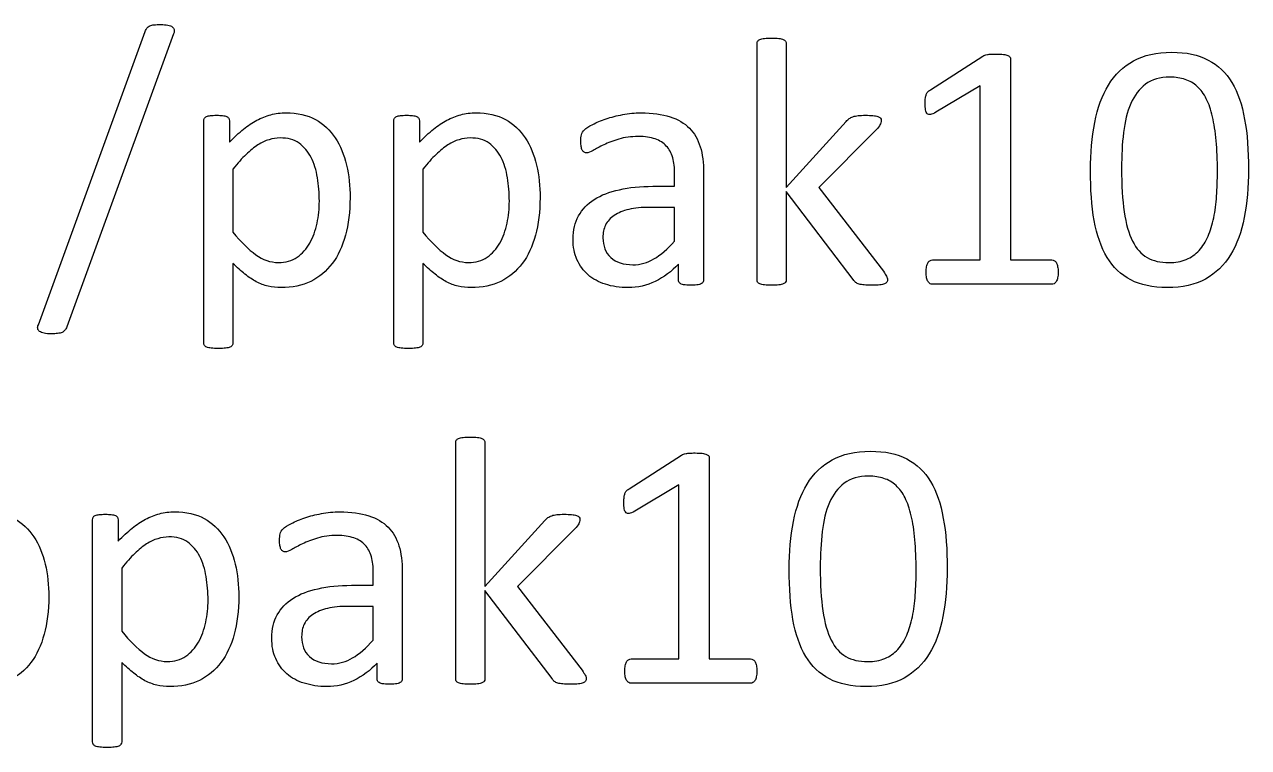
# Model space of a CAD drawing. Header units: millimetres. Extents: x 17.6 to 67.9, y 12.5 to 44.1.
# Drawn here: x 48.48 to 60.42, y 12.52 to 19.57 of the extents above; entities that cross this region are included whole.
import ezdxf

# ---------------------------------------------------------------- set-up
doc = ezdxf.new("R2010")
doc.units = ezdxf.units.MM
doc.layers.get('0').update_dxf_attribs({"linetype": 'CONTINUOUS'})

msp = doc.modelspace()

# ---------------------------------------------------------------- linework, layer by layer
at = {"color": 7}
for points in [[(48.617215, 16.640785), (49.659353, 19.498483)], [(49.936687, 19.477819), (48.894548, 16.620123)], [(55.628009, 17.078313), (55.628009, 19.379632)], [(55.91219, 19.379632), (55.91219, 17.977481), (56.497853, 18.621712)], [(57.317971, 18.930034), (57.83129, 19.25904)], [(58.1, 19.231339), (58.1, 17.272805), (58.503075, 17.272805)], [(57.338477, 17.27297), (57.803564, 17.27297), (57.803564, 18.967954), (57.372928, 18.711295)], [(50.231282, 16.463376), (50.231282, 18.628612)], [(50.481016, 18.628612), (50.481016, 18.420184)], [(52.084738, 16.463376), (52.084738, 18.628612)], [(52.334473, 18.628612), (52.334473, 18.420184)], [(56.790702, 18.540758), (56.229153, 17.979209), (56.859605, 17.161)], [(50.515465, 18.158355), (50.515465, 17.541686)], [(52.368922, 18.158355), (52.368922, 17.541686)], [(54.609937, 17.989546), (54.823533, 17.989546), (54.823533, 18.110124)], [(55.106036, 18.122152), (55.106042, 17.076596)], [(56.566788, 17.080033), (55.91219, 17.937862), (55.91219, 17.078313)], [(54.823543, 17.784563), (54.580664, 17.784563)], [(54.82353, 17.455564), (54.823543, 17.784563)], [(50.515463, 17.238521), (50.515463, 16.463376)], [(52.368919, 17.238521), (52.368919, 16.463376)], [(54.861429, 17.076596), (54.861429, 17.231626)], [(58.565093, 17.152224), (58.564908, 17.152388)], [(58.502916, 17.03527), (57.338477, 17.03527)], [(52.688851, 13.188269), (52.688851, 15.489585)], [(52.973032, 15.489585), (52.973032, 14.087434), (53.558695, 14.731665)], [(54.378834, 15.039989), (54.892152, 15.368996)], [(55.160866, 15.341559), (55.160866, 13.383028), (55.563943, 13.383028)], [(54.399342, 13.382928), (54.864427, 13.382928), (54.864427, 15.077909), (54.433791, 14.82125)], [(49.145577, 12.573358), (49.145577, 14.738597)], [(49.395312, 14.738597), (49.395312, 14.530169)], [(53.851517, 14.650711), (53.289968, 14.089162), (53.92042, 13.270953)], [(49.429761, 14.268337), (49.429761, 13.651668)], [(51.670776, 14.099528), (51.884372, 14.099528), (51.884372, 14.220107)], [(52.166875, 14.232132), (52.166881, 13.186581)], [(53.627629, 13.189991), (52.973032, 14.047818), (52.973032, 13.188269)], [(51.884382, 13.894545), (51.641505, 13.894545)], [(51.884372, 13.565546), (51.884382, 13.894545)], [(49.429758, 13.348503), (49.429758, 12.573358)], [(51.922268, 13.186581), (51.922268, 13.34161)], [(55.625961, 13.262474), (55.625747, 13.262373)], [(55.563755, 13.145255), (54.399316, 13.145255)]]:
    msp.add_lwpolyline(points, dxfattribs=at)
for points in [[(60.421806, 18.154908)], [(60.118607, 18.134236)], [(51.357779, 17.844853)], [(51.657513, 17.877579)], [(53.211236, 17.844853)], [(53.510969, 17.877579)], [(56.900954, 17.080041)], [(57.179502, 14.244218)], [(57.482648, 14.264893)], [(48.718352, 13.987564)], [(50.571808, 13.987564)], [(50.272075, 13.954835)], [(53.961769, 13.189994)]]:
    msp.add_lwpolyline(points, close=True, dxfattribs=at)
for points in [[(49.659353, 19.498483), (49.663939, 19.513406), (49.66968, 19.524889), (49.676577, 19.532934)], [(49.676577, 19.532934), (49.684621, 19.542124), (49.693808, 19.549012), (49.704139, 19.553598)], [(49.704139, 19.553598), (49.715622, 19.559349), (49.729976, 19.562797), (49.747203, 19.563944)], [(49.747203, 19.563944), (49.764418, 19.566237), (49.785088, 19.567383), (49.809213, 19.567383)], [(49.809213, 19.567383), (49.837922, 19.567383), (49.861464, 19.56509), (49.879838, 19.560504)], [(49.879838, 19.560504), (49.898213, 19.557064), (49.912567, 19.551896), (49.922902, 19.544999)], [(49.922902, 19.544999), (49.933238, 19.538103), (49.939553, 19.528915), (49.941846, 19.517438)], [(49.941846, 19.517438), (49.944139, 19.505955), (49.942419, 19.492749), (49.936687, 19.477819)], [(55.628009, 19.379632), (55.628009, 19.388822), (55.629729, 19.396857), (55.633168, 19.403736)], [(55.633168, 19.403736), (55.637754, 19.410633), (55.645216, 19.416374), (55.655552, 19.42096)], [(55.655552, 19.42096), (55.667035, 19.425546), (55.681964, 19.428995), (55.700338, 19.431305)], [(55.700338, 19.431305), (55.718711, 19.433598), (55.741677, 19.434745), (55.769238, 19.434745)], [(55.769238, 19.434745), (55.797947, 19.434745), (55.821489, 19.433598), (55.839863, 19.431305)], [(55.839863, 19.431305), (55.858238, 19.429012), (55.872592, 19.425564), (55.882927, 19.42096)], [(55.882927, 19.42096), (55.893263, 19.416374), (55.900725, 19.410633), (55.905311, 19.403736)], [(55.905311, 19.403736), (55.909897, 19.396839), (55.91219, 19.388804), (55.91219, 19.379632)], [(57.83129, 19.25904), (57.835876, 19.26248), (57.841617, 19.265355), (57.848514, 19.267666)], [(57.848514, 19.267666), (57.855411, 19.269959), (57.864027, 19.272252), (57.874364, 19.274545)], [(57.874364, 19.274545), (57.8847, 19.276838), (57.896758, 19.277985), (57.910538, 19.277985)], [(57.910538, 19.277985), (57.924313, 19.279043), (57.941539, 19.279572), (57.962213, 19.279572)], [(57.962213, 19.279572), (57.989774, 19.279572), (58.012741, 19.278426), (58.031113, 19.276133)], [(58.031113, 19.276133), (58.049488, 19.273839), (58.063842, 19.270391), (58.074177, 19.265787)], [(58.074177, 19.265787), (58.084513, 19.262348), (58.091401, 19.25718), (58.094841, 19.250283)], [(58.094841, 19.250283), (58.098281, 19.244532), (58.1, 19.238218), (58.1, 19.231339)], [(59.300431, 19.212551), (59.401488, 19.26882), (59.525511, 19.296955), (59.672501, 19.296955)], [(59.672501, 19.296955), (59.81375, 19.296955), (59.932031, 19.271691), (60.027344, 19.221163)], [(59.055831, 18.976563), (59.117843, 19.078767), (59.199376, 19.157429), (59.300431, 19.212551)], [(60.027344, 19.221163), (60.123808, 19.171784), (60.201323, 19.098289), (60.259889, 19.000677)], [(59.417557, 18.985173), (59.356694, 18.939238), (59.308463, 18.876077), (59.272864, 18.795692)], [(59.655269, 19.054073), (59.557657, 19.054073), (59.47842, 19.031106), (59.417557, 18.985173)], [(59.803406, 19.031689), (59.759768, 19.046612), (59.710389, 19.054073), (59.655269, 19.054073)], [(59.922262, 18.962789), (59.887812, 18.994943), (59.848193, 19.01791), (59.803406, 19.031689)], [(60.259889, 19.000677), (60.318456, 18.904216), (60.359796, 18.784786), (60.38391, 18.642389)], [(57.269711, 18.850815), (57.272004, 18.864591), (57.27488, 18.876075), (57.278337, 18.885266)], [(57.278337, 18.885266), (57.281776, 18.894456), (57.286371, 18.902491), (57.292122, 18.90937)], [(57.292122, 18.90937), (57.299018, 18.916267), (57.307635, 18.923155), (57.317971, 18.930034)], [(58.921473, 18.611383), (58.949032, 18.75378), (58.993818, 18.875507), (59.055831, 18.976563)], [(60.010112, 18.842211), (59.985996, 18.891591), (59.956713, 18.931784), (59.922262, 18.962789)], [(57.267859, 18.800862), (57.267859, 18.820384), (57.268477, 18.837035), (57.269711, 18.850815)], [(57.271299, 18.735404), (57.269006, 18.752637), (57.267859, 18.774456), (57.267859, 18.800862)], [(59.272864, 18.795692), (59.238412, 18.715306), (59.21487, 18.621141), (59.202239, 18.513196)], [(60.0704, 18.668234), (60.055478, 18.735987), (60.035382, 18.793979), (60.010112, 18.842211)], [(50.231282, 18.628612), (50.231282, 18.638949), (50.233001, 18.646983), (50.236441, 18.652716)], [(50.236441, 18.652716), (50.23988, 18.659613), (50.246768, 18.665354), (50.257105, 18.66994)], [(50.257105, 18.66994), (50.267441, 18.674526), (50.280647, 18.677402), (50.296724, 18.678566)], [(50.296724, 18.678566), (50.312793, 18.680859), (50.332314, 18.682005), (50.355289, 18.682005)], [(50.355289, 18.682005), (50.379405, 18.682005), (50.398927, 18.680859), (50.413855, 18.678566)], [(50.413855, 18.678566), (50.429924, 18.677331), (50.44313, 18.674456), (50.453473, 18.66994)], [(50.453473, 18.66994), (50.46381, 18.665354), (50.470698, 18.659613), (50.474137, 18.652716)], [(50.474137, 18.652716), (50.478723, 18.646966), (50.481016, 18.638931), (50.481016, 18.628612)], [(50.617097, 18.54593), (50.660736, 18.581531), (50.704373, 18.610814), (50.74801, 18.63378)], [(50.74801, 18.63378), (50.792797, 18.657896), (50.838157, 18.675696), (50.884091, 18.687181)], [(50.884091, 18.687181), (50.931174, 18.69981), (50.980554, 18.706125), (51.032231, 18.706125)], [(51.032231, 18.706125), (51.14477, 18.706125), (51.240658, 18.684305), (51.319894, 18.640667)], [(51.319894, 18.640667), (51.399131, 18.597028), (51.46344, 18.537314), (51.51282, 18.461523)], [(52.084738, 18.628612), (52.084738, 18.638949), (52.086458, 18.646983), (52.089897, 18.652716)], [(52.089897, 18.652716), (52.093337, 18.659613), (52.100225, 18.665354), (52.110561, 18.66994)], [(52.110561, 18.66994), (52.120898, 18.674526), (52.134103, 18.677402), (52.150177, 18.678566)], [(52.150177, 18.678566), (52.166246, 18.680859), (52.185769, 18.682005), (52.208746, 18.682005)], [(52.208746, 18.682005), (52.232861, 18.682005), (52.252383, 18.680859), (52.267311, 18.678566)], [(52.267311, 18.678566), (52.28338, 18.677331), (52.296586, 18.674456), (52.30693, 18.66994)], [(52.30693, 18.66994), (52.317266, 18.665354), (52.324154, 18.659613), (52.327594, 18.652716)], [(52.327594, 18.652716), (52.33218, 18.646966), (52.334473, 18.638931), (52.334473, 18.628612)], [(52.470553, 18.54593), (52.51419, 18.581531), (52.557828, 18.610814), (52.601467, 18.63378)], [(52.601467, 18.63378), (52.646252, 18.657896), (52.691612, 18.675696), (52.737547, 18.687181)], [(52.737547, 18.687181), (52.784631, 18.69981), (52.834011, 18.706125), (52.885687, 18.706125)], [(52.885687, 18.706125), (52.998225, 18.706125), (53.094113, 18.684305), (53.17335, 18.640667)], [(53.17335, 18.640667), (53.252588, 18.597028), (53.316896, 18.537314), (53.366276, 18.461523)], [(54.024277, 18.592407), (54.062174, 18.613078), (54.105812, 18.631452), (54.155193, 18.64753)], [(54.155193, 18.64753), (54.204571, 18.664763), (54.258543, 18.678544), (54.31711, 18.688871)], [(54.31711, 18.688871), (54.375676, 18.700354), (54.434817, 18.706096), (54.494531, 18.706096)], [(54.494531, 18.706096), (54.605923, 18.706096), (54.700663, 18.693464), (54.778752, 18.668199)], [(54.778752, 18.668199), (54.856841, 18.642935), (54.920001, 18.605613), (54.968231, 18.556233)], [(56.497853, 18.621712), (56.507043, 18.633195), (56.516804, 18.642382), (56.527137, 18.649274)], [(56.527137, 18.649274), (56.537474, 18.657317), (56.549531, 18.663632), (56.563311, 18.668218)], [(56.563311, 18.668218), (56.578233, 18.673968), (56.595459, 18.677417), (56.614987, 18.678563)], [(56.614987, 18.678563), (56.634509, 18.680856), (56.658051, 18.682003), (56.685612, 18.682003)], [(56.685612, 18.682003), (56.714321, 18.682003), (56.738436, 18.680856), (56.757957, 18.678563)], [(56.757957, 18.678563), (56.77748, 18.677328), (56.792983, 18.674453), (56.804465, 18.669938)], [(56.804465, 18.669938), (56.817095, 18.666498), (56.825711, 18.66133), (56.830315, 18.654433)], [(56.838941, 18.63033), (56.838941, 18.616554), (56.834919, 18.602773), (56.826876, 18.588988)], [(56.830315, 18.654433), (56.836065, 18.648683), (56.838941, 18.640648), (56.838941, 18.63033)], [(57.288523, 18.69751), (57.28048, 18.705553), (57.274738, 18.718185), (57.271299, 18.735404)], [(57.31953, 18.690631), (57.3069, 18.688338), (57.296565, 18.690631), (57.288523, 18.69751)], [(57.372928, 18.711295), (57.351109, 18.699812), (57.333309, 18.692924), (57.31953, 18.690631)], [(60.106574, 18.433966), (60.098531, 18.52239), (60.086473, 18.600479), (60.0704, 18.668234)], [(60.38391, 18.642389), (60.409174, 18.501141), (60.421806, 18.338647), (60.421806, 18.154908)], [(50.481016, 18.420184), (50.5281, 18.468416), (50.57346, 18.510331), (50.617097, 18.54593)], [(52.334473, 18.420184), (52.381555, 18.468416), (52.426915, 18.510331), (52.470553, 18.54593)], [(53.914035, 18.4925), (53.918622, 18.509733), (53.928383, 18.52581), (53.943319, 18.540731)], [(53.943319, 18.540731), (53.959389, 18.555654), (53.986374, 18.572879), (54.024277, 18.592407)], [(54.968231, 18.556233), (55.016462, 18.508001), (55.051488, 18.447712), (55.073307, 18.375367)], [(56.826876, 18.588988), (56.819979, 18.575212), (56.807921, 18.559136), (56.790702, 18.540758)], [(58.880132, 18.144573), (58.880132, 18.314531), (58.893913, 18.470134), (58.921473, 18.611383)], [(59.202239, 18.513196), (59.189609, 18.405249), (59.183294, 18.289265), (59.183294, 18.165242)], [(50.758342, 18.39262), (50.721595, 18.369654), (50.683125, 18.338649), (50.642933, 18.299603)], [(50.866864, 18.444298), (50.831265, 18.433962), (50.795091, 18.416736), (50.758342, 18.39262)], [(50.975382, 18.461523), (50.938635, 18.461523), (50.902462, 18.455781), (50.866864, 18.444298)], [(51.159696, 18.409844), (51.110316, 18.444297), (51.048878, 18.461523), (50.975382, 18.461523)], [(51.276828, 18.272041), (51.248118, 18.32946), (51.209075, 18.375394), (51.159696, 18.409844)], [(51.51282, 18.461523), (51.563348, 18.38573), (51.600095, 18.297307), (51.623061, 18.196252)], [(52.611799, 18.39262), (52.575052, 18.369654), (52.536581, 18.338649), (52.496387, 18.299603)], [(52.72032, 18.444298), (52.68472, 18.433962), (52.648546, 18.416736), (52.611799, 18.39262)], [(52.828839, 18.461523), (52.792092, 18.461523), (52.755919, 18.455781), (52.72032, 18.444298)], [(53.01315, 18.409844), (52.963772, 18.444297), (52.902335, 18.461523), (52.828839, 18.461523)], [(53.130284, 18.272041), (53.101575, 18.32946), (53.06253, 18.375394), (53.01315, 18.409844)], [(53.366276, 18.461523), (53.416803, 18.38573), (53.45355, 18.297307), (53.476518, 18.196252)], [(53.908876, 18.42532), (53.908876, 18.454029), (53.910596, 18.476422), (53.914035, 18.4925)], [(53.912316, 18.377089), (53.910023, 18.392011), (53.908876, 18.408088), (53.908876, 18.42532)], [(54.132796, 18.394321), (54.091455, 18.374799), (54.056431, 18.356424), (54.027722, 18.339198)], [(54.279211, 18.449442), (54.224089, 18.433373), (54.175284, 18.414999), (54.132796, 18.394321)], [(54.468692, 18.475292), (54.398641, 18.475292), (54.335481, 18.466675), (54.279211, 18.449442)], [(54.634057, 18.451188), (54.58927, 18.467257), (54.534148, 18.475292), (54.468692, 18.475292)], [(54.742575, 18.382285), (54.715015, 18.413293), (54.678842, 18.43626), (54.634057, 18.451188)], [(60.118639, 18.134244), (60.118639, 18.245635), (60.114617, 18.345543), (60.106574, 18.433966)], [(50.642933, 18.299603), (50.60274, 18.261708), (50.56025, 18.214625), (50.515465, 18.158355)], [(51.338841, 18.073951), (51.327358, 18.148593), (51.306687, 18.214623), (51.276828, 18.272041)], [(52.496387, 18.299603), (52.456195, 18.261708), (52.413707, 18.214625), (52.368922, 18.158355)], [(53.192297, 18.073951), (53.180814, 18.148593), (53.160143, 18.214623), (53.130284, 18.272041)], [(53.922661, 18.342638), (53.918075, 18.351827), (53.914626, 18.363311), (53.912316, 18.377089)], [(53.941605, 18.321974), (53.934708, 18.32656), (53.928393, 18.333448), (53.922661, 18.342638)], [(53.965709, 18.315094), (53.956519, 18.315094), (53.948484, 18.317388), (53.941605, 18.321974)], [(54.027722, 18.339198), (54.000161, 18.323129), (53.97949, 18.315094), (53.965709, 18.315094)], [(54.804589, 18.268599), (54.791959, 18.314533), (54.771288, 18.352428), (54.742575, 18.382285)], [(55.073307, 18.375367), (55.095127, 18.303019), (55.106036, 18.218614), (55.106036, 18.122152)], [(51.623061, 18.196252), (51.646029, 18.096343), (51.657513, 17.990119), (51.657513, 17.877579)], [(53.476518, 18.196252), (53.499485, 18.096343), (53.510969, 17.990119), (53.510969, 17.877579)], [(54.823533, 18.110124), (54.823533, 18.169839), (54.817218, 18.222664), (54.804589, 18.268599)], [(59.183294, 18.165242), (59.183294, 17.99873), (59.191902, 17.856907), (59.209118, 17.739774)], [(60.421806, 18.154908), (60.421806, 17.983803), (60.408026, 17.827627), (60.380465, 17.686378)], [(51.357785, 17.84485), (51.357785, 17.924088), (51.35147, 18.000455), (51.338841, 18.073951)], [(53.211241, 17.84485), (53.211241, 17.924088), (53.204927, 18.000455), (53.192297, 18.073951)], [(58.916303, 17.655372), (58.892189, 17.797769), (58.880132, 17.960836), (58.880132, 18.144573)], [(60.110008, 17.894801), (60.115741, 17.971742), (60.118607, 18.051554), (60.118607, 18.134236)], [(54.039776, 17.862078), (54.10638, 17.904566), (54.187914, 17.936146), (54.284378, 17.956817)], [(54.284378, 17.956817), (54.38084, 17.978636), (54.48936, 17.989546), (54.609937, 17.989546)], [(51.335396, 17.629535), (51.350318, 17.700733), (51.357779, 17.772505), (51.357779, 17.844853)], [(51.657507, 17.877579), (51.657507, 17.742072), (51.642579, 17.620346), (51.612721, 17.512402)], [(53.188852, 17.629535), (53.203775, 17.700733), (53.211236, 17.772505), (53.211236, 17.844853)], [(53.510964, 17.877579), (53.510964, 17.742072), (53.496035, 17.620346), (53.466178, 17.512402)], [(53.886468, 17.70188), (53.922069, 17.766188), (53.973172, 17.819587), (54.039776, 17.862078)], [(60.082447, 17.682928), (60.096222, 17.748386), (60.10541, 17.81901), (60.110008, 17.894801)], [(53.83307, 17.474505), (53.83307, 17.561781), (53.85087, 17.637572), (53.886468, 17.70188)], [(54.234433, 17.70533), (54.196537, 17.680068), (54.168402, 17.649062), (54.150028, 17.612314)], [(54.377405, 17.763899), (54.319987, 17.751269), (54.27233, 17.731746), (54.234433, 17.70533)], [(54.580664, 17.784563), (54.502576, 17.784563), (54.434824, 17.777675), (54.377405, 17.763899)], [(59.209118, 17.739774), (59.226351, 17.623789), (59.253338, 17.529049), (59.290078, 17.455553)], [(60.027326, 17.503784), (60.050293, 17.557757), (60.068667, 17.617472), (60.082447, 17.682928)], [(60.380465, 17.686378), (60.354053, 17.54513), (60.309267, 17.423403), (60.246107, 17.321198)], [(51.26477, 17.436609), (51.296924, 17.494027), (51.320466, 17.558336), (51.335396, 17.629535)], [(53.118227, 17.436609), (53.150381, 17.494027), (53.173923, 17.558336), (53.188852, 17.629535)], [(54.150028, 17.612314), (54.132795, 17.576715), (54.124178, 17.535374), (54.124178, 17.48829)], [(59.042049, 17.297084), (58.983483, 17.394694), (58.941568, 17.514123), (58.916303, 17.655372)], [(50.515465, 17.541686), (50.593553, 17.44637), (50.667622, 17.373449), (50.737673, 17.322923)], [(51.140747, 17.298806), (51.192424, 17.333257), (51.233765, 17.379191), (51.26477, 17.436609)], [(51.612721, 17.512402), (51.584012, 17.404455), (51.540949, 17.312586), (51.483531, 17.236793)], [(52.368922, 17.541686), (52.447009, 17.44637), (52.521078, 17.373449), (52.591129, 17.322923)], [(52.994204, 17.298806), (53.04588, 17.333257), (53.087221, 17.379191), (53.118227, 17.436609)], [(53.466178, 17.512402), (53.437469, 17.404455), (53.394405, 17.312586), (53.336987, 17.236793)], [(53.870967, 17.274689), (53.845702, 17.333256), (53.83307, 17.399861), (53.83307, 17.474505)], [(54.124178, 17.48829), (54.124178, 17.407906), (54.149442, 17.343598), (54.199971, 17.295366)], [(54.621992, 17.281587), (54.686301, 17.319482), (54.753481, 17.377475), (54.82353, 17.455564)], [(59.290078, 17.455553), (59.327973, 17.382059), (59.37563, 17.32866), (59.433048, 17.295356)], [(59.939476, 17.364259), (59.975075, 17.403302), (60.004358, 17.449811), (60.027326, 17.503784)], [(50.737673, 17.322923), (50.807722, 17.272394), (50.881217, 17.24713), (50.958158, 17.24713)], [(52.591129, 17.322923), (52.661179, 17.272394), (52.734674, 17.24713), (52.811615, 17.24713)], [(59.81373, 17.276409), (59.86311, 17.29708), (59.905026, 17.326363), (59.939476, 17.364259)], [(60.246107, 17.321198), (60.184096, 17.220143), (60.102563, 17.14148), (60.001508, 17.085211)], [(50.632594, 17.133444), (50.595846, 17.163303), (50.556803, 17.198329), (50.515463, 17.238521)], [(50.958158, 17.24713), (51.029356, 17.24713), (51.090219, 17.264356), (51.140747, 17.298806)], [(51.483531, 17.236793), (51.427261, 17.162151), (51.357211, 17.104158), (51.27338, 17.062816)], [(52.48605, 17.133444), (52.449303, 17.163303), (52.410259, 17.198329), (52.368919, 17.238521)], [(52.811615, 17.24713), (52.882812, 17.24713), (52.943675, 17.264356), (52.994204, 17.298806)], [(53.336987, 17.236793), (53.280717, 17.162151), (53.210667, 17.104158), (53.126837, 17.062816)], [(53.979485, 17.126552), (53.933552, 17.166744), (53.897379, 17.216123), (53.870967, 17.274689)], [(54.199971, 17.295366), (54.251646, 17.248283), (54.323418, 17.224741), (54.415289, 17.224741)], [(54.415289, 17.224741), (54.489931, 17.224741), (54.558832, 17.24369), (54.621992, 17.281587)], [(54.861429, 17.231626), (54.793676, 17.15928), (54.717885, 17.10301), (54.634054, 17.062816)], [(57.276485, 17.152388), (57.276485, 17.173059), (57.278205, 17.190859), (57.281644, 17.205787)], [(57.281644, 17.205787), (57.285084, 17.220709), (57.289105, 17.232767), (57.293709, 17.24196)], [(57.293709, 17.24196), (57.299442, 17.252297), (57.305756, 17.259758), (57.312653, 17.264344)], [(57.312653, 17.264344), (57.320697, 17.270094), (57.329304, 17.27297), (57.338477, 17.27297)], [(58.503075, 17.272805), (58.512264, 17.272805), (58.520881, 17.26993), (58.528924, 17.26418)], [(58.528924, 17.26418), (58.536968, 17.259594), (58.543282, 17.252133), (58.547868, 17.241796)], [(58.547868, 17.241796), (58.553619, 17.232606), (58.55764, 17.220548), (58.559933, 17.205622)], [(58.559933, 17.205622), (58.563373, 17.1907), (58.565093, 17.172901), (58.565093, 17.152224)], [(59.272872, 17.076596), (59.177557, 17.127124), (59.100616, 17.20062), (59.042049, 17.297084)], [(59.433048, 17.295356), (59.491614, 17.262054), (59.562239, 17.245403), (59.644921, 17.245403)], [(59.644921, 17.245403), (59.709231, 17.245403), (59.7655, 17.255738), (59.81373, 17.276409)], [(50.742838, 17.059377), (50.70609, 17.078898), (50.669342, 17.103587), (50.632594, 17.133444)], [(52.596294, 17.059377), (52.559547, 17.078898), (52.522799, 17.103587), (52.48605, 17.133444)], [(54.148295, 17.035255), (54.082839, 17.055926), (54.026569, 17.086358), (53.979485, 17.126552)], [(54.873494, 17.045592), (54.865451, 17.052489), (54.861429, 17.062823), (54.861429, 17.076596)], [(55.106042, 17.076596), (55.106042, 17.06282), (55.101447, 17.052485), (55.092257, 17.045592)], [(55.633168, 17.054209), (55.629729, 17.061106), (55.628009, 17.069141), (55.628009, 17.078313)], [(55.91219, 17.078313), (55.91219, 17.069123), (55.909897, 17.061089), (55.905311, 17.054209)], [(56.589171, 17.052474), (56.581128, 17.060517), (56.573667, 17.069703), (56.566788, 17.080033)], [(56.859605, 17.161), (56.874527, 17.141478), (56.884862, 17.1254), (56.890608, 17.112767)], [(56.890608, 17.112767), (56.897505, 17.101284), (56.900954, 17.090375), (56.900954, 17.080041)], [(56.90093, 17.080043), (56.90093, 17.070853), (56.898637, 17.062819), (56.894051, 17.05594)], [(57.281644, 17.097268), (57.278205, 17.11219), (57.276485, 17.130564), (57.276485, 17.152388)], [(57.295429, 17.061094), (57.289679, 17.070284), (57.285084, 17.082342), (57.281644, 17.097268)], [(58.559748, 17.097268), (58.556309, 17.082345), (58.551714, 17.070287), (58.545963, 17.061094)], [(58.564908, 17.152388), (58.564908, 17.130569), (58.563188, 17.112195), (58.559748, 17.097268)], [(59.627715, 17.002528), (59.487615, 17.002528), (59.369334, 17.027217), (59.272872, 17.076596)], [(60.001508, 17.085211), (59.900451, 17.030089), (59.775854, 17.002528), (59.627715, 17.002528)], [(50.858249, 17.016313), (50.819203, 17.025503), (50.780733, 17.039857), (50.742838, 17.059377)], [(50.985717, 17.002528), (50.939782, 17.002528), (50.897292, 17.007123), (50.858249, 17.016313)], [(51.27338, 17.062816), (51.189549, 17.022624), (51.093662, 17.002528), (50.985717, 17.002528)], [(52.711703, 17.016313), (52.672659, 17.025503), (52.634189, 17.039857), (52.596294, 17.059377)], [(52.839171, 17.002528), (52.793237, 17.002528), (52.750748, 17.007123), (52.711703, 17.016313)], [(53.126837, 17.062816), (53.043006, 17.022624), (52.947117, 17.002528), (52.839171, 17.002528)], [(54.370505, 17.002528), (54.288971, 17.002528), (54.214901, 17.013437), (54.148295, 17.035255)], [(54.634054, 17.062816), (54.551372, 17.022624), (54.463522, 17.002528), (54.370505, 17.002528)], [(54.91139, 17.030087), (54.894157, 17.033527), (54.881525, 17.038695), (54.873494, 17.045592)], [(54.983738, 17.024928), (54.953881, 17.024928), (54.929765, 17.026648), (54.91139, 17.030087)], [(55.05436, 17.030087), (55.038291, 17.026648), (55.014751, 17.024928), (54.983738, 17.024928)], [(55.092257, 17.045592), (55.083067, 17.038695), (55.070435, 17.033527), (55.05436, 17.030087)], [(55.655552, 17.038705), (55.645216, 17.043291), (55.637754, 17.048459), (55.633168, 17.054209)], [(55.700338, 17.02836), (55.681964, 17.030653), (55.667035, 17.034101), (55.655552, 17.038705)], [(55.769238, 17.02492), (55.741677, 17.02492), (55.718711, 17.026067), (55.700338, 17.02836)], [(55.839863, 17.02836), (55.821489, 17.026067), (55.797947, 17.02492), (55.769238, 17.02492)], [(55.882927, 17.038705), (55.872591, 17.034119), (55.858236, 17.03067), (55.839863, 17.02836)], [(55.905311, 17.054209), (55.900725, 17.048459), (55.893263, 17.043291), (55.882927, 17.038705)], [(56.623623, 17.035249), (56.609847, 17.039835), (56.598363, 17.045577), (56.589171, 17.052474)], [(56.673576, 17.02837), (56.654055, 17.029605), (56.637404, 17.031898), (56.623623, 17.035249)], [(56.751091, 17.024931), (56.720085, 17.024931), (56.694247, 17.026077), (56.673576, 17.02837)], [(56.825161, 17.02837), (56.805638, 17.026077), (56.780948, 17.024931), (56.751091, 17.024931)], [(56.869947, 17.038715), (56.859611, 17.034129), (56.844682, 17.030681), (56.825161, 17.02837)], [(56.894051, 17.05594), (56.889465, 17.049043), (56.88143, 17.043301), (56.869947, 17.038715)], [(57.316093, 17.04043), (57.309196, 17.045016), (57.302308, 17.051904), (57.295429, 17.061094)], [(57.338477, 17.03527), (57.330433, 17.03527), (57.322972, 17.03699), (57.316093, 17.04043)], [(58.5253, 17.04043), (58.518403, 17.03699), (58.510941, 17.03527), (58.502916, 17.03527)], [(58.545963, 17.061094), (58.540213, 17.051904), (58.533325, 17.045016), (58.5253, 17.04043)], [(48.610336, 16.602888), (48.608043, 16.613225), (48.610336, 16.625857), (48.617215, 16.640785)], [(48.62928, 16.575327), (48.618943, 16.582224), (48.612629, 16.591411), (48.610336, 16.602888)], [(48.894548, 16.620123), (48.889962, 16.605201), (48.883648, 16.593717), (48.875604, 16.585672)], [(48.672343, 16.558102), (48.653969, 16.561542), (48.639614, 16.567283), (48.62928, 16.575327)], [(48.744691, 16.551223), (48.715982, 16.551223), (48.691866, 16.553516), (48.672343, 16.558102)], [(48.804979, 16.554663), (48.78891, 16.55237), (48.768814, 16.551223), (48.744691, 16.551223)], [(48.848043, 16.565008), (48.83656, 16.560422), (48.822205, 16.556974), (48.804979, 16.554663)], [(48.875604, 16.585672), (48.868707, 16.576482), (48.85952, 16.569594), (48.848043, 16.565008)], [(50.236441, 16.439273), (50.233001, 16.44617), (50.231282, 16.454204), (50.231282, 16.463376)], [(50.258825, 16.422048), (50.248488, 16.426634), (50.241027, 16.432376), (50.236441, 16.439273)], [(50.303611, 16.411703), (50.285236, 16.413996), (50.270308, 16.417445), (50.258825, 16.422048)], [(50.372511, 16.408264), (50.34495, 16.408264), (50.321983, 16.40941), (50.303611, 16.411703)], [(50.443136, 16.411703), (50.424762, 16.40941), (50.40122, 16.408264), (50.372511, 16.408264)], [(50.4862, 16.422048), (50.475863, 16.417462), (50.461509, 16.414014), (50.443136, 16.411703)], [(50.508583, 16.439273), (50.503997, 16.432376), (50.496536, 16.426634), (50.4862, 16.422048)], [(50.515463, 16.463376), (50.515463, 16.454186), (50.513169, 16.446152), (50.508583, 16.439273)], [(52.089897, 16.439273), (52.086458, 16.44617), (52.084738, 16.454204), (52.084738, 16.463376)], [(52.112281, 16.422048), (52.101945, 16.426634), (52.094484, 16.432376), (52.089897, 16.439273)], [(52.157067, 16.411703), (52.138693, 16.413996), (52.123764, 16.417445), (52.112281, 16.422048)], [(52.225967, 16.408264), (52.198407, 16.408264), (52.17544, 16.40941), (52.157067, 16.411703)], [(52.296593, 16.411703), (52.278218, 16.40941), (52.254676, 16.408264), (52.225967, 16.408264)], [(52.339656, 16.422048), (52.32932, 16.417462), (52.314965, 16.414014), (52.296593, 16.411703)], [(52.36204, 16.439273), (52.357454, 16.432376), (52.349993, 16.426634), (52.339656, 16.422048)], [(52.368919, 16.463376), (52.368919, 16.454186), (52.366626, 16.446152), (52.36204, 16.439273)], [(52.69401, 15.513689), (52.698596, 15.520586), (52.706057, 15.526327), (52.716394, 15.530913)], [(52.716394, 15.530913), (52.727877, 15.535499), (52.742805, 15.538948), (52.76118, 15.541258)], [(52.76118, 15.541258), (52.779552, 15.543551), (52.802519, 15.544698), (52.83008, 15.544698)], [(52.83008, 15.544698), (52.858789, 15.544698), (52.882331, 15.543551), (52.900705, 15.541258)], [(52.900705, 15.541258), (52.91908, 15.538965), (52.933434, 15.535517), (52.943769, 15.530913)], [(52.943769, 15.530913), (52.954105, 15.526327), (52.961566, 15.520586), (52.966152, 15.513689)], [(52.688851, 15.489585), (52.688851, 15.498775), (52.69057, 15.50681), (52.69401, 15.513689)], [(52.966152, 15.513689), (52.970739, 15.506792), (52.973032, 15.498757), (52.973032, 15.489585)], [(56.361272, 15.322535), (56.462329, 15.378805), (56.586353, 15.40694), (56.733343, 15.40694)], [(56.733343, 15.40694), (56.874591, 15.40694), (56.992873, 15.381676), (57.088186, 15.331147)], [(54.892152, 15.368996), (54.896738, 15.372436), (54.90248, 15.375311), (54.909377, 15.377622)], [(54.909377, 15.377622), (54.916274, 15.379915), (54.92489, 15.382208), (54.935227, 15.384501)], [(54.935227, 15.384501), (54.945563, 15.386794), (54.957621, 15.38794), (54.9714, 15.38794)], [(54.9714, 15.38794), (54.985176, 15.389175), (55.002402, 15.389792), (55.023076, 15.389792)], [(55.023076, 15.389792), (55.050637, 15.389792), (55.073604, 15.388646), (55.091979, 15.386353)], [(55.091979, 15.386353), (55.110352, 15.38406), (55.124706, 15.380611), (55.135043, 15.376008)], [(55.135043, 15.376008), (55.145379, 15.372568), (55.152267, 15.3674), (55.155706, 15.360503)], [(55.155706, 15.360503), (55.159146, 15.354753), (55.160866, 15.348438), (55.160866, 15.341559)], [(56.116673, 15.086545), (56.178684, 15.18875), (56.260218, 15.267414), (56.361272, 15.322535)], [(57.088186, 15.331147), (57.18465, 15.281767), (57.262165, 15.208272), (57.320731, 15.110662)], [(55.982312, 14.721368), (56.009873, 14.863765), (56.05466, 14.985491), (56.116673, 15.086545)], [(56.478398, 15.095155), (56.417535, 15.049222), (56.369304, 14.986062), (56.333706, 14.905676)], [(56.71611, 15.164058), (56.618499, 15.164058), (56.539261, 15.14109), (56.478398, 15.095155)], [(56.864248, 15.141674), (56.820609, 15.156597), (56.77123, 15.164058), (56.71611, 15.164058)], [(56.983104, 15.072771), (56.948654, 15.104925), (56.909035, 15.127893), (56.864248, 15.141674)], [(57.070954, 14.952193), (57.046838, 15.001573), (57.017555, 15.041766), (56.983104, 15.072771)], [(57.320731, 15.110662), (57.379297, 15.014199), (57.420638, 14.894768), (57.444752, 14.752371)], [(54.328722, 14.91082), (54.328722, 14.930341), (54.32934, 14.946992), (54.330574, 14.960773)], [(54.330574, 14.960773), (54.332867, 14.974549), (54.335742, 14.986032), (54.3392, 14.995222)], [(54.3392, 14.995222), (54.342639, 15.004412), (54.347234, 15.012446), (54.352984, 15.019325)], [(54.352984, 15.019325), (54.359881, 15.026222), (54.368498, 15.03311), (54.378834, 15.039989)], [(57.131242, 14.778216), (57.116319, 14.84597), (57.096223, 14.903963), (57.070954, 14.952193)], [(49.798386, 14.797163), (49.84547, 14.809792), (49.89485, 14.816107), (49.946526, 14.816107)], [(49.946526, 14.816107), (50.059066, 14.816107), (50.154954, 14.794288), (50.234189, 14.750649)], [(51.377949, 14.798851), (51.436517, 14.810334), (51.495658, 14.816075), (51.555373, 14.816075)], [(51.555373, 14.816075), (51.666763, 14.816075), (51.761502, 14.803443), (51.839591, 14.778179)], [(54.332162, 14.845362), (54.329869, 14.862595), (54.328722, 14.884414), (54.328722, 14.91082)], [(54.349386, 14.807466), (54.341343, 14.815509), (54.335601, 14.828141), (54.332162, 14.845362)], [(54.380393, 14.800586), (54.367763, 14.798293), (54.357428, 14.800586), (54.349386, 14.807466)], [(54.433791, 14.82125), (54.411973, 14.809767), (54.394174, 14.80288), (54.380393, 14.800586)], [(56.333706, 14.905676), (56.299253, 14.825291), (56.275712, 14.731125), (56.26308, 14.623178)], [(48.380735, 14.750649), (48.459971, 14.707012), (48.524279, 14.647297), (48.573659, 14.571505)], [(49.145577, 14.738597), (49.145577, 14.748934), (49.147297, 14.756968), (49.150736, 14.762701)], [(49.150736, 14.762701), (49.154176, 14.769598), (49.161064, 14.775339), (49.1714, 14.779925)], [(49.1714, 14.779925), (49.181737, 14.784511), (49.194943, 14.787386), (49.211019, 14.788551)], [(49.211019, 14.788551), (49.227088, 14.790844), (49.24661, 14.79199), (49.269585, 14.79199)], [(49.269585, 14.79199), (49.293701, 14.79199), (49.313222, 14.790844), (49.32815, 14.788551)], [(49.32815, 14.788551), (49.344219, 14.787316), (49.357425, 14.784441), (49.367769, 14.779925)], [(49.367769, 14.779925), (49.378105, 14.775339), (49.384993, 14.769598), (49.388433, 14.762701)], [(49.388433, 14.762701), (49.393019, 14.75695), (49.395312, 14.748916), (49.395312, 14.738597)], [(49.531392, 14.655915), (49.575031, 14.691514), (49.618669, 14.720797), (49.662306, 14.743765)], [(49.662306, 14.743765), (49.707093, 14.76788), (49.752453, 14.78568), (49.798386, 14.797163)], [(50.234189, 14.750649), (50.313427, 14.707012), (50.377735, 14.647297), (50.427116, 14.571505)], [(51.004159, 14.650711), (51.020228, 14.665633), (51.047214, 14.682859), (51.085118, 14.702389)], [(51.085118, 14.702389), (51.123014, 14.723058), (51.166652, 14.741432), (51.216032, 14.75751)], [(51.216032, 14.75751), (51.26541, 14.774743), (51.319382, 14.788523), (51.377949, 14.798851)], [(51.839591, 14.778179), (51.91768, 14.752915), (51.980841, 14.715593), (52.029072, 14.666213)], [(53.558695, 14.731665), (53.567885, 14.743148), (53.577646, 14.752335), (53.587979, 14.759227)], [(53.587979, 14.759227), (53.598315, 14.76727), (53.610373, 14.773585), (53.624153, 14.778171)], [(53.624153, 14.778171), (53.639075, 14.783921), (53.6563, 14.78737), (53.675828, 14.788516)], [(53.675828, 14.788516), (53.695351, 14.790809), (53.718893, 14.791956), (53.746454, 14.791956)], [(53.746454, 14.791956), (53.775163, 14.791956), (53.799278, 14.790809), (53.818799, 14.788516)], [(53.818799, 14.788516), (53.838321, 14.787281), (53.853824, 14.784406), (53.865307, 14.779891)], [(53.887691, 14.698941), (53.880794, 14.685166), (53.868736, 14.669089), (53.851517, 14.650711)], [(53.865307, 14.779891), (53.877937, 14.776451), (53.886553, 14.771283), (53.891157, 14.764386)], [(53.899756, 14.740283), (53.899756, 14.726507), (53.895734, 14.712726), (53.887691, 14.698941)], [(53.891157, 14.764386), (53.89689, 14.758636), (53.899756, 14.750601), (53.899756, 14.740283)], [(55.940974, 14.254558), (55.940974, 14.424516), (55.954753, 14.580119), (55.982312, 14.721368)], [(57.167416, 14.543951), (57.159372, 14.632375), (57.147314, 14.710463), (57.131242, 14.778216)], [(57.444752, 14.752371), (57.470016, 14.611123), (57.482648, 14.44863), (57.482648, 14.264893)], [(48.573659, 14.571505), (48.624187, 14.495714), (48.660935, 14.40729), (48.683903, 14.306234)], [(49.395312, 14.530169), (49.442395, 14.578401), (49.487756, 14.620316), (49.531392, 14.655915)], [(49.889678, 14.571505), (49.852931, 14.571505), (49.816758, 14.565763), (49.781159, 14.554281)], [(50.073992, 14.519829), (50.024612, 14.55428), (49.963174, 14.571505), (49.889678, 14.571505)], [(50.427116, 14.571505), (50.477644, 14.495714), (50.514391, 14.40729), (50.537357, 14.306234)], [(50.969715, 14.535302), (50.969715, 14.564011), (50.971435, 14.586404), (50.974874, 14.60248)], [(50.974874, 14.60248), (50.979461, 14.619713), (50.989222, 14.63579), (51.004159, 14.650711)], [(51.529531, 14.585271), (51.459482, 14.585271), (51.396322, 14.576655), (51.340052, 14.559421)], [(51.694896, 14.561168), (51.650109, 14.577237), (51.594987, 14.585271), (51.529531, 14.585271)], [(52.029072, 14.666213), (52.077302, 14.617983), (52.112327, 14.557694), (52.134146, 14.485346)], [(56.26308, 14.623178), (56.250451, 14.515232), (56.244136, 14.399247), (56.244136, 14.275225)], [(49.672638, 14.502605), (49.635891, 14.479637), (49.597421, 14.448632), (49.557229, 14.409588)], [(49.781159, 14.554281), (49.74556, 14.543944), (49.709386, 14.526719), (49.672638, 14.502605)], [(50.191123, 14.382026), (50.162414, 14.439444), (50.12337, 14.485379), (50.073992, 14.519829)], [(50.973155, 14.487071), (50.970862, 14.501994), (50.969715, 14.518071), (50.969715, 14.535302)], [(50.9835, 14.45262), (50.978914, 14.46181), (50.975465, 14.473293), (50.973155, 14.487071)], [(51.002444, 14.431956), (50.995547, 14.436542), (50.989233, 14.44343), (50.9835, 14.45262)], [(51.088561, 14.44918), (51.061, 14.433111), (51.040329, 14.425077), (51.026548, 14.425077)], [(51.193635, 14.504301), (51.152294, 14.484778), (51.11727, 14.466404), (51.088561, 14.44918)], [(51.340052, 14.559421), (51.284931, 14.543352), (51.236125, 14.524979), (51.193635, 14.504301)], [(51.803415, 14.492267), (51.775854, 14.523273), (51.739681, 14.54624), (51.694896, 14.561168)], [(51.865428, 14.378579), (51.852798, 14.424514), (51.832127, 14.46241), (51.803415, 14.492267)], [(52.134146, 14.485346), (52.155966, 14.413), (52.166875, 14.328595), (52.166875, 14.232132)], [(57.179481, 14.244229), (57.179481, 14.35562), (57.175459, 14.455527), (57.167416, 14.543951)], [(49.557229, 14.409588), (49.517035, 14.371691), (49.474546, 14.324607), (49.429761, 14.268337)], [(50.253136, 14.183933), (50.241653, 14.258577), (50.220982, 14.324608), (50.191123, 14.382026)], [(51.026548, 14.425077), (51.017358, 14.425077), (51.009323, 14.42737), (51.002444, 14.431956)], [(51.884372, 14.220107), (51.884372, 14.279821), (51.878057, 14.332645), (51.865428, 14.378579)], [(48.683903, 14.306234), (48.706869, 14.206327), (48.718352, 14.100104), (48.718352, 13.987564)], [(50.537357, 14.306234), (50.560324, 14.206327), (50.571808, 14.100104), (50.571808, 13.987564)], [(55.977145, 13.765354), (55.953031, 13.907751), (55.940974, 14.070819), (55.940974, 14.254558)], [(56.244136, 14.275225), (56.244136, 14.108712), (56.252753, 13.966889), (56.269986, 13.849756)], [(57.170876, 14.004786), (57.176627, 14.081727), (57.179502, 14.161537), (57.179502, 14.244218)], [(57.482648, 14.264893), (57.482648, 14.093786), (57.468868, 13.937609), (57.441307, 13.79636)], [(50.27208, 13.954835), (50.27208, 14.034073), (50.265766, 14.110438), (50.253136, 14.183933)], [(51.345217, 14.066799), (51.441679, 14.088618), (51.550199, 14.099528), (51.670776, 14.099528)], [(48.718346, 13.987564), (48.718346, 13.852057), (48.703418, 13.73033), (48.67356, 13.622384)], [(50.571803, 13.987564), (50.571803, 13.852057), (50.556874, 13.73033), (50.527017, 13.622384)], [(50.947308, 13.811862), (50.982908, 13.876172), (51.034011, 13.929571), (51.100615, 13.97206)], [(51.100615, 13.97206), (51.167219, 14.01455), (51.248753, 14.04613), (51.345217, 14.066799)], [(57.143315, 13.792913), (57.157091, 13.858369), (57.166278, 13.928993), (57.170876, 14.004786)], [(50.249691, 13.739517), (50.264614, 13.810717), (50.272075, 13.882489), (50.272075, 13.954835)], [(51.438245, 13.873881), (51.380826, 13.861251), (51.33317, 13.841729), (51.295274, 13.815315)], [(51.641505, 13.894545), (51.563416, 13.894545), (51.495663, 13.887657), (51.438245, 13.873881)], [(50.179066, 13.546594), (50.21122, 13.604012), (50.234762, 13.66832), (50.249691, 13.739517)], [(50.893909, 13.584487), (50.893909, 13.671763), (50.911709, 13.747555), (50.947308, 13.811862)], [(51.295274, 13.815315), (51.257377, 13.790051), (51.229242, 13.759045), (51.21087, 13.722298)], [(56.102891, 13.407066), (56.044325, 13.504676), (56.002409, 13.624105), (55.977145, 13.765354)], [(56.269986, 13.849756), (56.287219, 13.733771), (56.314206, 13.639032), (56.350946, 13.565538)], [(57.088194, 13.613769), (57.111162, 13.667742), (57.129535, 13.727457), (57.143315, 13.792913)], [(57.441307, 13.79636), (57.414894, 13.655112), (57.370108, 13.533386), (57.306949, 13.431183)], [(48.67356, 13.622384), (48.644851, 13.514437), (48.601788, 13.422569), (48.54437, 13.346778)], [(49.429761, 13.651668), (49.507848, 13.556354), (49.581917, 13.483433), (49.651968, 13.432905)], [(50.527017, 13.622384), (50.498308, 13.514437), (50.455244, 13.422569), (50.397826, 13.346778)], [(51.21087, 13.722298), (51.193636, 13.686699), (51.18502, 13.645358), (51.18502, 13.598275)], [(57.000344, 13.474243), (57.035943, 13.513287), (57.065226, 13.559796), (57.088194, 13.613769)], [(50.055043, 13.408791), (50.106719, 13.443241), (50.14806, 13.489176), (50.179066, 13.546594)], [(50.931806, 13.384674), (50.906541, 13.44324), (50.893909, 13.509845), (50.893909, 13.584487)], [(51.18502, 13.598275), (51.18502, 13.517889), (51.210284, 13.45358), (51.260812, 13.405349)], [(51.682836, 13.391569), (51.747144, 13.429464), (51.814322, 13.487457), (51.884372, 13.565546)], [(56.350946, 13.565538), (56.388841, 13.492042), (56.436498, 13.438643), (56.493916, 13.405341)], [(49.651968, 13.432905), (49.722018, 13.382377), (49.795513, 13.357112), (49.872454, 13.357112)], [(49.872454, 13.357112), (49.943651, 13.357112), (50.004514, 13.374339), (50.055043, 13.408791)], [(51.040327, 13.236534), (50.994392, 13.276728), (50.958218, 13.326108), (50.931806, 13.384674)], [(51.260812, 13.405349), (51.312489, 13.358267), (51.384262, 13.334726), (51.47613, 13.334726)], [(51.47613, 13.334726), (51.550773, 13.334726), (51.619675, 13.353674), (51.682836, 13.391569)], [(54.354548, 13.351945), (54.360298, 13.362281), (54.366613, 13.369743), (54.373492, 13.374329)], [(54.373492, 13.374329), (54.381536, 13.380061), (54.390152, 13.382928), (54.399342, 13.382928)], [(55.563943, 13.383028), (55.573133, 13.383028), (55.581749, 13.380162), (55.589792, 13.374429)], [(55.589792, 13.374429), (55.597836, 13.369843), (55.604151, 13.362382), (55.608737, 13.352046)], [(56.333713, 13.186581), (56.238398, 13.237109), (56.161457, 13.310604), (56.102891, 13.407066)], [(56.493916, 13.405341), (56.552482, 13.372038), (56.623107, 13.355387), (56.705789, 13.355387)], [(56.705789, 13.355387), (56.770099, 13.355387), (56.826369, 13.365722), (56.874599, 13.386391)], [(56.874599, 13.386391), (56.923979, 13.407062), (56.965894, 13.436346), (57.000344, 13.474243)], [(57.306949, 13.431183), (57.244938, 13.330126), (57.163404, 13.251463), (57.06235, 13.195193)], [(48.54437, 13.346778), (48.4881, 13.272134), (48.418051, 13.214141), (48.334222, 13.172801)], [(49.546889, 13.243429), (49.510142, 13.273286), (49.471098, 13.308311), (49.429758, 13.348503)], [(50.397826, 13.346778), (50.341556, 13.272134), (50.271506, 13.214141), (50.187676, 13.172801)], [(51.922268, 13.34161), (51.854515, 13.269263), (51.778724, 13.212993), (51.694893, 13.172801)], [(53.92042, 13.270953), (53.935342, 13.251431), (53.945677, 13.235354), (53.951424, 13.222723)], [(54.337324, 13.262373), (54.337324, 13.283042), (54.339044, 13.300842), (54.342483, 13.315771)], [(54.342483, 13.20725), (54.339044, 13.222172), (54.337324, 13.240547), (54.337324, 13.262373)], [(54.342483, 13.315771), (54.345923, 13.330694), (54.349944, 13.342752), (54.354548, 13.351945)], [(55.608737, 13.352046), (55.614469, 13.342856), (55.618491, 13.330798), (55.620802, 13.315872)], [(55.625747, 13.262373), (55.625747, 13.240554), (55.624027, 13.222179), (55.620587, 13.20725)], [(55.620802, 13.315872), (55.624241, 13.300949), (55.625961, 13.28315), (55.625961, 13.262474)], [(49.657133, 13.169359), (49.620386, 13.188882), (49.583638, 13.213572), (49.546889, 13.243429)], [(49.772544, 13.126295), (49.733499, 13.135485), (49.695028, 13.14984), (49.657133, 13.169359)], [(50.187676, 13.172801), (50.103845, 13.132607), (50.007957, 13.11251), (49.900013, 13.11251)], [(51.209137, 13.145239), (51.143679, 13.16591), (51.087409, 13.196342), (51.040327, 13.236534)], [(51.431344, 13.11251), (51.34981, 13.11251), (51.275741, 13.12342), (51.209137, 13.145239)], [(51.694893, 13.172801), (51.612211, 13.132607), (51.524361, 13.11251), (51.431344, 13.11251)], [(51.934333, 13.155574), (51.92629, 13.162471), (51.922268, 13.172806), (51.922268, 13.186581)], [(51.972229, 13.140069), (51.954996, 13.143509), (51.942364, 13.148677), (51.934333, 13.155574)], [(52.044577, 13.13491), (52.01472, 13.13491), (51.990604, 13.13663), (51.972229, 13.140069)], [(52.115202, 13.140069), (52.099133, 13.13663), (52.075591, 13.13491), (52.044577, 13.13491)], [(52.153096, 13.155574), (52.143906, 13.148677), (52.131275, 13.143509), (52.115202, 13.140069)], [(52.166881, 13.186581), (52.166881, 13.172805), (52.162286, 13.162469), (52.153096, 13.155574)], [(52.69401, 13.164165), (52.69057, 13.171062), (52.688851, 13.179096), (52.688851, 13.188269)], [(52.716394, 13.14866), (52.706057, 13.153247), (52.698596, 13.158415), (52.69401, 13.164165)], [(52.76118, 13.138315), (52.742805, 13.140608), (52.727877, 13.144057), (52.716394, 13.14866)], [(52.83008, 13.134876), (52.802519, 13.134876), (52.779552, 13.136022), (52.76118, 13.138315)], [(52.900705, 13.138315), (52.882331, 13.136022), (52.858789, 13.134876), (52.83008, 13.134876)], [(52.943769, 13.14866), (52.933432, 13.144074), (52.919078, 13.140626), (52.900705, 13.138315)], [(52.966152, 13.164165), (52.961566, 13.158432), (52.954105, 13.153264), (52.943769, 13.14866)], [(52.973032, 13.188269), (52.973032, 13.179079), (52.970739, 13.171044), (52.966152, 13.164165)], [(53.650013, 13.162429), (53.64197, 13.170473), (53.634508, 13.17966), (53.627629, 13.189991)], [(53.684464, 13.145205), (53.670688, 13.149791), (53.659205, 13.155533), (53.650013, 13.162429)], [(53.734418, 13.138326), (53.714897, 13.139384), (53.698246, 13.141677), (53.684464, 13.145205)], [(53.811933, 13.134886), (53.780927, 13.134886), (53.755089, 13.136033), (53.734418, 13.138326)], [(53.886003, 13.138326), (53.86648, 13.136033), (53.84179, 13.134886), (53.811933, 13.134886)], [(53.930789, 13.148671), (53.920452, 13.144085), (53.905524, 13.140637), (53.886003, 13.138326)], [(53.954892, 13.165895), (53.950306, 13.158999), (53.942272, 13.153257), (53.930789, 13.148671)], [(53.951424, 13.222723), (53.95832, 13.21124), (53.961769, 13.20033), (53.961769, 13.189994)], [(53.961772, 13.190025), (53.961772, 13.180836), (53.959478, 13.172792), (53.954892, 13.165895)], [(54.356268, 13.171079), (54.350518, 13.180268), (54.345923, 13.192326), (54.342483, 13.20725)], [(54.376932, 13.150415), (54.370035, 13.155001), (54.363147, 13.161889), (54.356268, 13.171079)], [(54.399316, 13.145255), (54.391272, 13.145255), (54.383811, 13.146975), (54.376932, 13.150415)], [(55.586139, 13.150415), (55.579242, 13.146975), (55.571781, 13.145255), (55.563755, 13.145255)], [(55.606803, 13.171079), (55.601052, 13.161889), (55.594164, 13.155001), (55.586139, 13.150415)], [(55.620587, 13.20725), (55.617148, 13.192327), (55.612553, 13.18027), (55.606803, 13.171079)], [(56.688557, 13.11251), (56.548456, 13.11251), (56.430175, 13.1372), (56.333713, 13.186581)], [(57.06235, 13.195193), (56.961293, 13.140071), (56.836695, 13.11251), (56.688557, 13.11251)], [(49.900013, 13.11251), (49.854077, 13.11251), (49.811588, 13.117105), (49.772544, 13.126295)], [(49.150736, 12.549255), (49.147297, 12.556152), (49.145577, 12.564186), (49.145577, 12.573358)], [(49.17312, 12.53203), (49.162784, 12.536617), (49.155323, 12.542358), (49.150736, 12.549255)], [(49.422879, 12.549255), (49.418293, 12.542358), (49.410832, 12.536617), (49.400495, 12.53203)], [(49.429758, 12.573358), (49.429758, 12.564169), (49.427465, 12.556134), (49.422879, 12.549255)], [(49.217906, 12.521685), (49.199532, 12.523978), (49.184603, 12.527427), (49.17312, 12.53203)], [(49.286806, 12.518246), (49.259246, 12.518246), (49.236279, 12.519392), (49.217906, 12.521685)], [(49.357432, 12.521685), (49.339057, 12.519392), (49.315515, 12.518246), (49.286806, 12.518246)], [(49.400495, 12.53203), (49.390159, 12.527444), (49.375804, 12.523996), (49.357432, 12.521685)]]:
    msp.add_open_spline(points, degree=3, dxfattribs=at)

doc.saveas('drawing.dxf')
